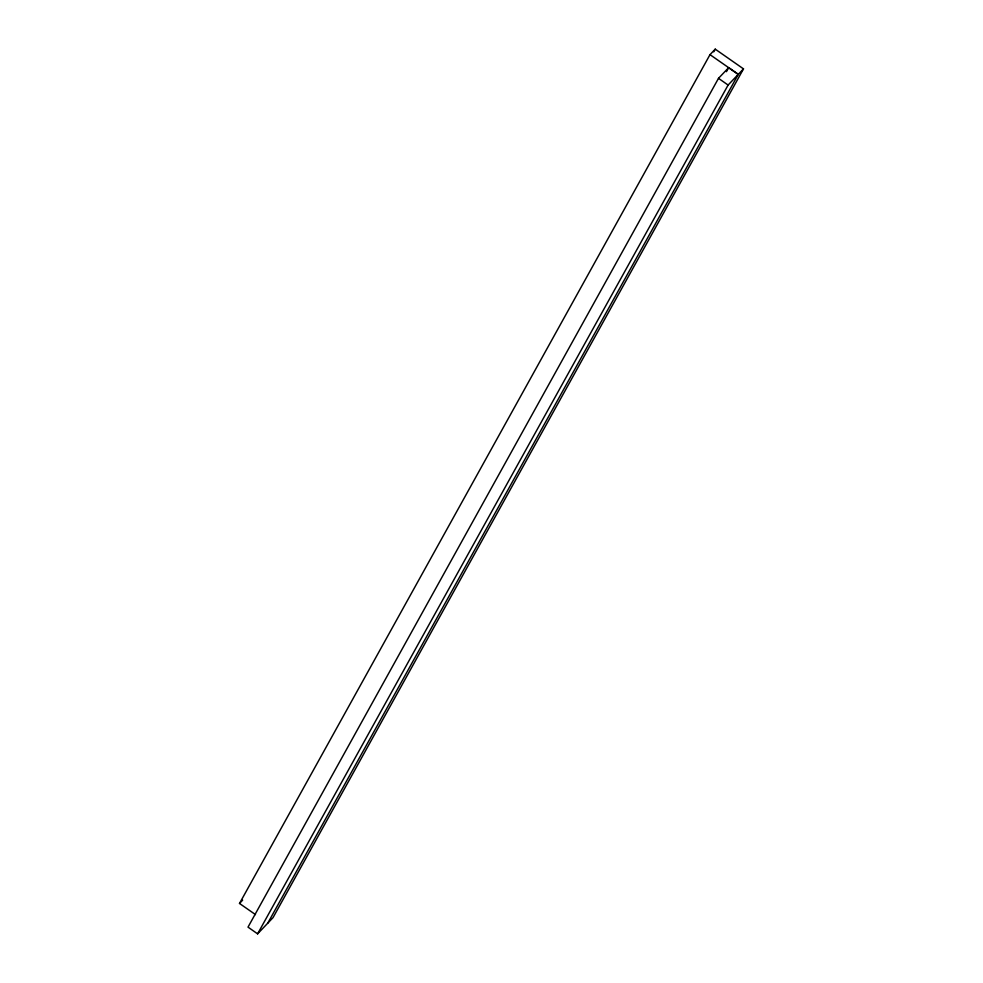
<?xml version="1.0" encoding="UTF-8"?>
<svg xmlns="http://www.w3.org/2000/svg" width="983" height="983" viewBox="0 0 983 983"><rect width="100%" height="100%" fill="white"/><g stroke="black" fill="none" stroke-linecap="round" stroke-linejoin="round"><path stroke-width="1.47" d="M255.482 914.595L239.508 903.451L709.996 54.655L715.231 49.15L743.492 68.871L273.004 917.667L257.607 933.85L248.011 927.129L718.499 78.333L728.661 67.655L738.27 74.364L267.769 923.172M713.744 51.841L715.231 49.15M726.425 71.673L728.661 67.655M257.607 933.85L728.108 85.054L743.492 68.871M239.508 903.451L242.641 900.145M709.996 54.655L738.27 74.364M718.499 78.333L728.108 85.054"/></g></svg>
